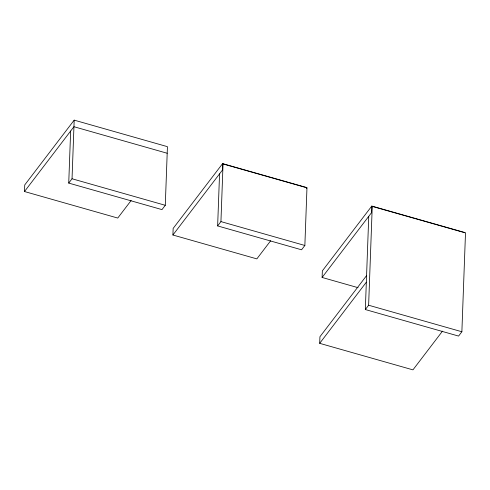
<?xml version="1.0" encoding="UTF-8"?>
<svg xmlns="http://www.w3.org/2000/svg" width="490" height="490" viewBox="0 0 490 490"><rect width="100%" height="100%" fill="white"/><g stroke="black" fill="none" stroke-linecap="round" stroke-linejoin="round"><path stroke-width="0.73" d="M131.149 200.49L117.747 218.056L24.5 191.529L24.739 184.938L74.186 120.136L167.433 146.663L165.283 205.298L161.988 209.616L68.735 183.089L70.646 131.044M68.735 183.089L72.036 178.77L74.186 120.136M270.688 240.725L256.834 258.885L172.909 235.01L173.148 228.42L222.595 163.617L306.519 187.492M222.558 164.603L223.048 163.954L306.973 187.829L304.86 245.478L301.564 249.796L217.64 225.921L219.551 173.877M222.595 163.617L222.35 170.202L172.909 235.01M217.64 225.921L220.935 221.603L223.048 163.954M442.495 331.13L412.941 369.864L319.694 343.337L319.933 336.746L366.575 275.613M358.086 287.691L322.108 277.456L322.353 270.866L371.794 206.063L465.041 232.591M371.757 207.05L372.253 206.4L465.5 232.928L461.874 331.755L458.579 336.073L365.332 309.545L368.75 216.323M371.794 206.063L371.549 212.648L322.108 277.456M365.332 309.545L368.627 305.227L372.253 206.4M24.5 191.529L73.941 126.72L167.194 153.254M306.483 188.479L306.973 187.829M319.694 343.337L366.33 282.203M72.036 178.77L165.283 205.298M220.935 221.603L304.86 245.478M368.627 305.227L461.874 331.755"/></g></svg>
